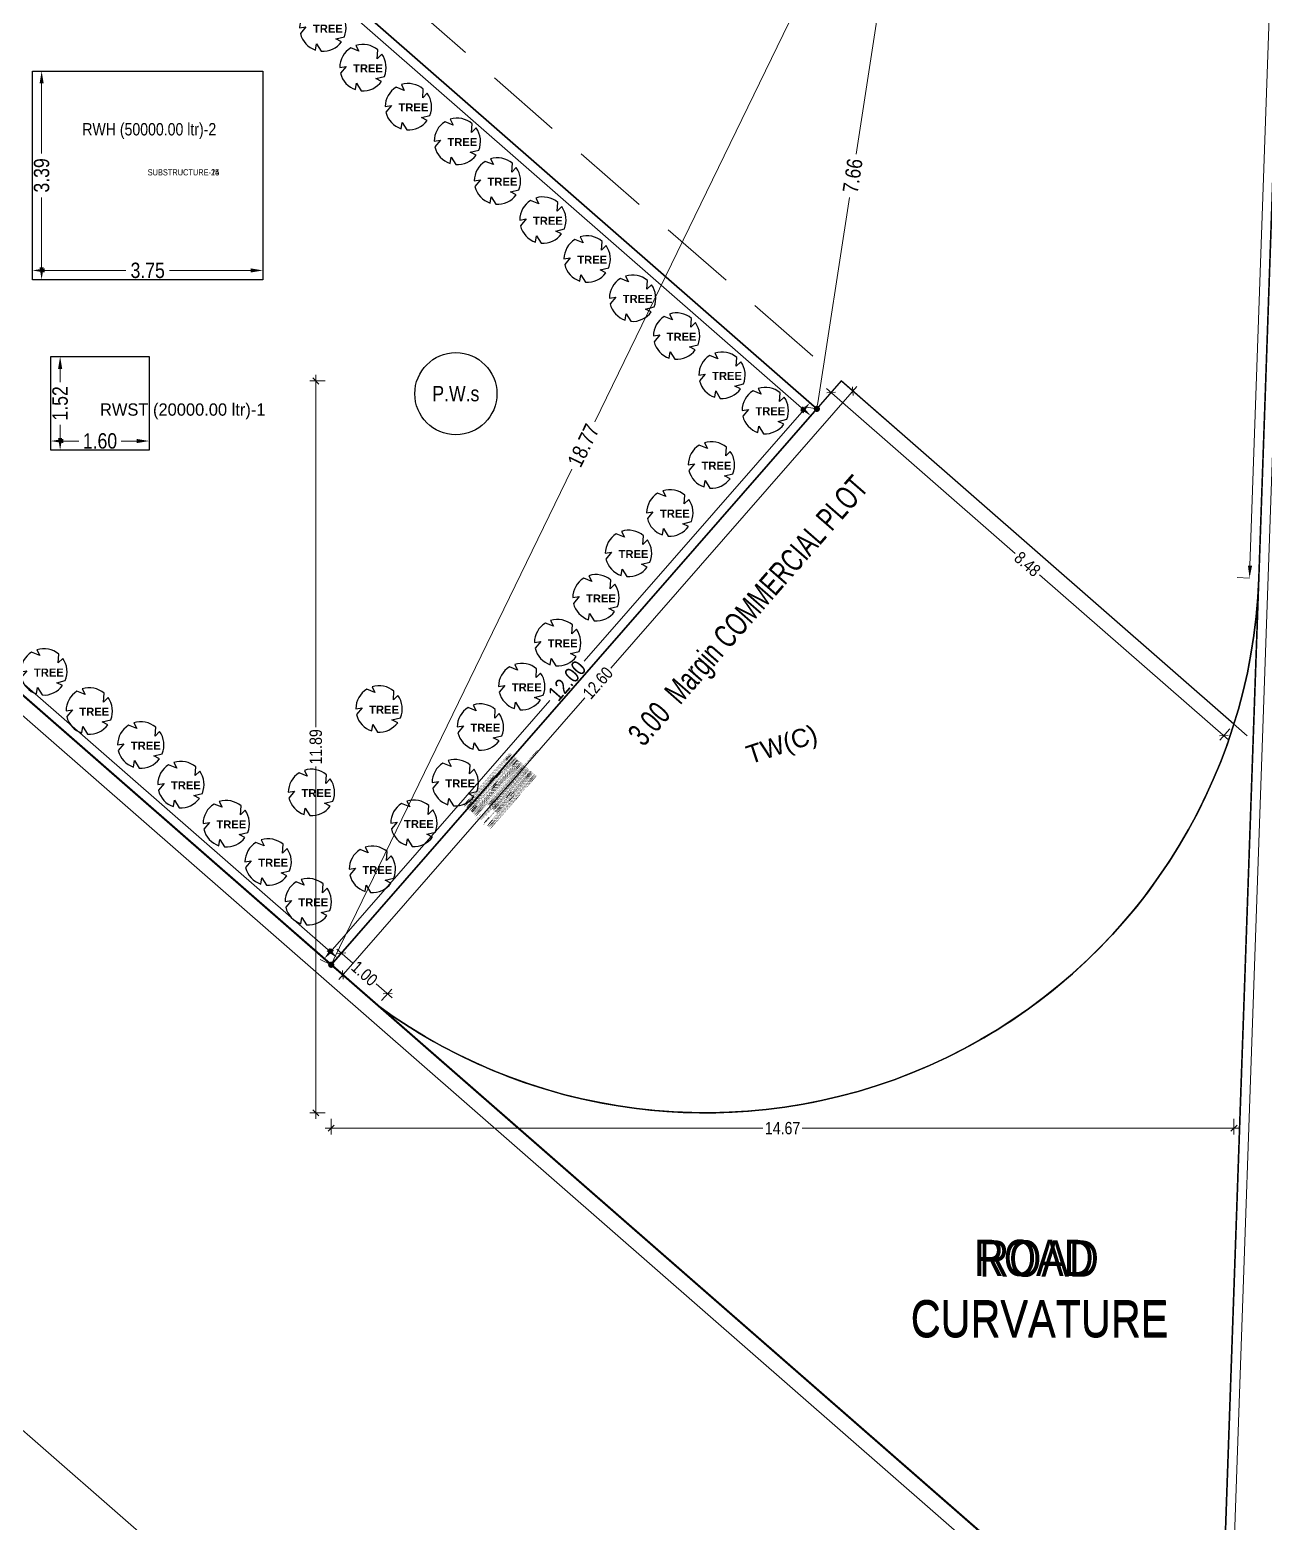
# Model space of a CAD drawing. Header units: metres. Extents: x 239315 to 239588, y 1700506 to 1700792.
# Drawn here: x 239475.14 to 239495.21, y 1700604 to 1700628.27 of the extents above; entities that cross this region are included whole.
import ezdxf

# ---------------------------------------------------------------- set-up
doc = ezdxf.new("R2010")
doc.units = ezdxf.units.M
doc.header["$MEASUREMENT"] = 0
doc.header["$PDMODE"] = 2
doc.header["$PDSIZE"] = -1
doc.linetypes.add('CENTER', pattern=[0])
doc.linetypes.add('HIDDEN', pattern=[0.375, 0.25, -0.125])
for name, color, linetype in [('_AccessoryUse', 32, 'Continuous'), ('_CommonPlot', 2, 'Continuous'), ('_IndivSubPlot', 180, 'Continuous'), ('_InternalRoad', 3, 'Continuous'), ('_MainRoad', 20, 'Continuous'), ('_MarginLine', 253, 'Continuous'), ('_Parking', 60, 'Continuous'), ('_Plot', 7, 'Continuous'), ('_PrintItems', 7, 'Continuous'), ('_RoadCurvature', 90, 'Continuous'), ('_Tree', 112, 'Continuous'), ('DCR_COP', 2, 'Continuous'), ('DCR_COP_DIMENSION', 7, 'Continuous'), ('DCR_FMARGIN_DIMENSION', 1, 'Continuous'), ('DCR_INDPLOT', 180, 'Continuous'), ('DCR_INDPLOT_DIMENSION', 7, 'Continuous'), ('DCR_MROAD', 20, 'Continuous'), ('DCR_NETPLOT', 145, 'Continuous'), ('DCR_PARKING', 50, 'Continuous'), ('DCR_PARKING_DIMENSION', 7, 'Continuous'), ('DCR_ROAD_DIMENSION', 7, 'Continuous'), ('DCR_SPLAY', 90, 'Continuous'), ('DCR_SPLOT', 7, 'Continuous'), ('DCR_SPLOT_DIMENSION', 7, 'Continuous'), ('DCR_SUBSTRUCTURE', 92, 'Continuous'), ('DCR_SUBSTRUCTURE_DIMENSION', 7, 'Continuous')]:
    doc.layers.add(name, color=color, linetype=linetype)
doc.layers.add('_NETPLOT', color=145, linetype='Continuous', plot=False)
doc.layers.add('DCR_MARGIN', color=252, linetype='Continuous', plot=False)
doc.styles.add('AutoDCRFont', font='ARIALN.TTF')
doc.styles.add('MtXpl_Arial_Narrow', font='ARIALN.TTF')
doc.styles.add('PreDCRFont', font='ARIALN.TTF')
doc.styles.get("Standard").update_dxf_attribs({"font": ''})
doc.styles.get('Standard').set_extended_font_data('Arial Rounded MT Bold')
doc.dimstyles.new('DCR-BLDG-INT', dxfattribs={"dimtxt": 0.2, "dimasz": 0.1, "dimexe": 0.1, "dimexo": 0.1, "dimgap": 0.05, "dimtad": 0, "dimtxsty": 'AutoDCRFont', "dimblk": 'OBLIQUE', "dimcen": 1, "dimdle": 0.1000000014901161, "dimadec": 0, "dimazin": 2, "dimtfac": 1, "dimtdec": 4, "dimtofl": 0, "dimtmove": 0, "dimatfit": 3, "dimfxl": 1, "dimfxlon": 1, "dimtolj": 1, "dimtzin": 0, "dimlwd": 15, "dimlwe": 15, "dimarcsym": 0})
doc.dimstyles.new('DCR-PLOT-EXT', dxfattribs={"dimtxt": 0.3, "dimasz": 0.2, "dimexe": 0.2, "dimexo": 0.2, "dimgap": 0.09, "dimtad": 0, "dimtxsty": 'AutoDCRFont', "dimcen": 1, "dimdle": 0.1000000014901161, "dimadec": 0, "dimazin": 2, "dimtfac": 1, "dimtdec": 4, "dimtofl": 0, "dimtmove": 0, "dimatfit": 3, "dimfxl": 1, "dimfxlon": 1, "dimtolj": 1, "dimtzin": 0, "dimlwd": 15, "dimlwe": 15, "dimarcsym": 0})
doc.dimstyles.new('DCR-PLOT-INT', dxfattribs={"dimtxt": 0.25, "dimasz": 0.2, "dimexe": 0.2, "dimexo": 0.2, "dimgap": 0.09, "dimtad": 0, "dimtxsty": 'AutoDCRFont', "dimcen": 1, "dimdle": 0.1000000014901161, "dimadec": 0, "dimazin": 2, "dimtfac": 1, "dimtdec": 4, "dimtofl": 0, "dimtmove": 0, "dimatfit": 3, "dimfxl": 1, "dimfxlon": 1, "dimtolj": 1, "dimtzin": 0, "dimlwd": 15, "dimlwe": 15, "dimarcsym": 0})
doc.dimstyles.new('DCR-PLOT-MARGIN', dxfattribs={"dimtxt": 0.25, "dimasz": 0.1, "dimexe": 0.2, "dimexo": 0.2, "dimgap": 0.09, "dimtad": 0, "dimtxsty": 'AutoDCRFont', "dimblk": 'DOT', "dimcen": 1, "dimdle": 0.1000000014901161, "dimadec": 0, "dimazin": 2, "dimtfac": 1, "dimtdec": 4, "dimtofl": 0, "dimtmove": 0, "dimatfit": 3, "dimfxl": 1, "dimfxlon": 1, "dimtolj": 1, "dimtzin": 0, "dimlwd": 15, "dimlwe": 15, "dimarcsym": 0})

# ---------------------------------------------------------------- blocks, each defined once
blk = doc.blocks.new('T$_PreDCR')
at = {"layer": '_Tree'}
blk.add_lwpolyline([(0.6145008991833194, 0.4406225076155525), (0.4670207907121551, 0.2922656889297031), (0.4870895032578488, 0.5783626646500402, 0.2574342630122725), (-0.2291656693321649, 0.7205849296341409), (-0.1336438182185056, 0.5344782459830206), (-0.3995366420165816, 0.6419735363011956, 0.2574342630120415), (-0.7561330973778766, 0.004723475559385903), (-0.5496172240948454, 0.03806003604235464), (-0.7340167263953106, -0.1816011968898419, 0.2574342630120038), (-0.2381502326612051, -0.717665658328599), (-0.2060382971227384, -0.5109558442774986), (-0.05411062679101875, -0.7542092438350458, 0.2574342630121066), (0.6089481410607966, -0.4482652405131802), (0.4222785636816688, -0.3538481114955072), (0.7005745133815786, -0.2845257466639701, 0.2574342630119528)], format="xyb", close=True, dxfattribs=at)
blk.add_text('TREE', height=0.2608702854400194, dxfattribs=at).set_placement((-0.3226648123564608, -0.1516026237919839))
blk = doc.blocks.new('ADCR_MARGIN', base_point=(239457.3460485969, 1700670.816694969))
at = {"layer": '_MarginLine', "color": 1}
blk.add_line((239407.5971644051, 1700676.353576393), (239501.7331031778, 1700594.113532097), dxfattribs=at)
blk = doc.blocks.new('_Dot')
at = {"color": 0, "linetype": 'ByBlock', "lineweight": -2}
blk.add_line((-0.5, 0), (-1, 0), dxfattribs=at)
at = {"color": 0, "linetype": 'ByBlock', "const_width": 0.5}
blk.add_lwpolyline([(-0.25, 0, 1), (0.25, 0, 1)], format="xyb", close=True, dxfattribs=at)
blk = doc.blocks.new('*D12')
at = {"layer": 'DCR_FMARGIN_DIMENSION', "color": 0, "linetype": 'Continuous', "lineweight": 15, "transparency": 16777216}
for p, q in [((239488.232780092, 1700629.950296751), (239488.0528811284, 1700630.037683036)), ((239488.1890869492, 1700629.860347269), (239484.3194018087, 1700621.893967402)), ((239480.0772728614, 1700613.160851035), (239483.9469580022, 1700621.127230902)), ((239480.0335797186, 1700613.070901554), (239479.8536807551, 1700613.158287839))]:
    blk.add_line(p, q, dxfattribs=at)
at = {"layer": 'Defpoints', "color": 0, "transparency": 16777216}
for p in [(239488.232780092, 1700629.950296751), (239488.232780092, 1700629.950296751), (239480.0335797186, 1700613.070901554)]:
    blk.add_point(p, dxfattribs=at)
at = {"layer": 'DCR_FMARGIN_DIMENSION', "color": 0, "lineweight": 15, "transparency": 16777216, "xscale": 0.1, "yscale": 0.1, "zscale": 0.1}
for p, rotation in [((239488.232780092, 1700629.950296751), 64.09174254220234), ((239480.0335797186, 1700613.070901554), 244.0917425422024)]:
    blk.add_blockref('_Dot', p, dxfattribs=dict(at, rotation=rotation))
at = {"layer": 'DCR_FMARGIN_DIMENSION', "color": 0, "lineweight": 15, "transparency": 16777216, "insert": (239484.1331799054, 1700621.510599152), "char_height": 0.25, "attachment_point": 5, "rotation": 64.09174254220234, "style": 'AutoDCRFont'}
blk.add_mtext('\\A1;18.77', dxfattribs=at)
blk = doc.blocks.new('*D17')
at = {"layer": 'DCR_FMARGIN_DIMENSION', "color": 0, "linetype": 'Continuous', "lineweight": 15, "transparency": 16777216}
for p, q in [((239489.0929918402, 1700629.68190401), (239488.8953186867, 1700629.712323155)), ((239489.0777822679, 1700629.583067433), (239488.5641520725, 1700626.245337154)), ((239487.9424280896, 1700622.205179502), (239488.4560582849, 1700625.542909782)), ((239487.9272185172, 1700622.106342926), (239487.7295453636, 1700622.13676207))]:
    blk.add_line(p, q, dxfattribs=at)
at = {"layer": 'Defpoints', "color": 0, "transparency": 16777216}
for p in [(239489.0929918402, 1700629.68190401), (239489.0929918402, 1700629.68190401), (239487.9272185172, 1700622.106342926)]:
    blk.add_point(p, dxfattribs=at)
at = {"layer": 'DCR_FMARGIN_DIMENSION', "color": 0, "lineweight": 15, "transparency": 16777216, "xscale": 0.1, "yscale": 0.1, "zscale": 0.1}
for p, rotation in [((239489.0929918402, 1700629.68190401), 81.25160360526445), ((239487.9272185172, 1700622.106342926), 261.2516036052645)]:
    blk.add_blockref('_Dot', p, dxfattribs=dict(at, rotation=rotation))
at = {"layer": 'DCR_FMARGIN_DIMENSION', "color": 0, "lineweight": 15, "transparency": 16777216, "insert": (239488.5101051785, 1700625.894123468), "char_height": 0.25, "attachment_point": 5, "rotation": 81.25160360526445, "style": 'AutoDCRFont'}
blk.add_mtext('\\A1;7.66', dxfattribs=at)
blk = doc.blocks.new('*D27')
at = {"layer": 'DCR_ROAD_DIMENSION', "color": 0, "linetype": 'Continuous', "lineweight": 15, "transparency": 16777216}
for p, q in [((239496.5968848057, 1700657.5800365), (239495.6352691223, 1700630.067428413)), ((239496.6038709035, 1700657.779914449), (239496.8037488523, 1700657.772928351)), ((239494.6077803983, 1700600.67013897), (239495.5693960817, 1700628.182747056)), ((239494.6007943005, 1700600.470261021), (239494.8006722493, 1700600.463274924))]:
    blk.add_line(p, q, dxfattribs=at)
at = {"layer": 'DCR_ROAD_DIMENSION', "color": 0, "transparency": 16777216}
for points in [[(239496.5635718142, 1700657.581200849), (239496.6301977972, 1700657.57887215), (239496.6038709035, 1700657.779914449)], [(239494.5744674068, 1700600.67130332), (239494.6410933897, 1700600.668974621), (239494.6007943005, 1700600.470261021)]]:
    blk.add_solid(points, dxfattribs=at)
at = {"layer": 'Defpoints', "color": 0, "transparency": 16777216}
for p in [(239496.453962436, 1700657.785154022), (239494.450885833, 1700600.475500595), (239494.6007943005, 1700600.470261021)]:
    blk.add_point(p, dxfattribs=at)
at = {"layer": 'DCR_ROAD_DIMENSION', "color": 0, "transparency": 16777216, "insert": (239495.6023326021, 1700629.125087735), "char_height": 0.25, "attachment_point": 5, "rotation": 87.99822319343883, "style": 'AutoDCRFont'}
blk.add_mtext('\\A1;57.34(ROAD)', dxfattribs=at)
blk = doc.blocks.new('_Oblique')
at = {"color": 0, "linetype": 'ByBlock', "lineweight": -2}
blk.add_line((-0.5, -0.5), (0.5, 0.5), dxfattribs=at)
blk = doc.blocks.new('*D45')
at = {"layer": 'DCR_SPLOT_DIMENSION', "color": 0, "lineweight": -2, "transparency": 16777216}
for p, q in [((239407.4326843161, 1700676.165304515), (239407.2682042265, 1700675.977032636)), ((239501.5686230883, 1700593.925260219), (239501.404142999, 1700593.73698834))]:
    blk.add_line(p, q, dxfattribs=at)
at = {"layer": 'DCR_SPLOT_DIMENSION', "color": 0, "lineweight": 15, "transparency": 16777216}
for p, q in [((239407.3573755634, 1700676.231096552), (239454.0244465644, 1700635.461311533)), ((239501.6439318408, 1700593.859468182), (239454.9768608395, 1700634.629253201))]:
    blk.add_line(p, q, dxfattribs=at)
at = {"layer": 'Defpoints', "color": 0, "transparency": 16777216}
for p in [(239407.5971644054, 1700676.353576393), (239501.7331031777, 1700594.113532097), (239501.5686230883, 1700593.925260219)]:
    blk.add_point(p, dxfattribs=at)
at = {"layer": 'DCR_SPLOT_DIMENSION', "color": 0, "lineweight": 15, "transparency": 16777216, "xscale": 0.25, "yscale": 0.25, "zscale": 0.25}
for p, rotation in [((239407.4326843158, 1700676.165304515), 138.8585403693494), ((239501.5686230883, 1700593.925260219), 318.8585403693494)]:
    blk.add_blockref('_Oblique', p, dxfattribs=dict(at, rotation=rotation))
at = {"layer": 'DCR_SPLOT_DIMENSION', "color": 0, "transparency": 16777216, "insert": (239454.5006537021, 1700635.045282367), "char_height": 0.2300000041723251, "attachment_point": 5, "rotation": 318.8585403693494, "style": 'AutoDCRFont'}
blk.add_mtext('\\A1;125.00', dxfattribs=at)
blk = doc.blocks.new('*D53')
at = {"layer": 'DCR_COP_DIMENSION', "color": 0, "linetype": 'Continuous', "lineweight": 15, "transparency": 16777216}
for p, q in [((239460.1402164677, 1700646.18565638), (239460.0086234008, 1700646.035046736)), ((239460.2908261112, 1700646.054063313), (239473.6561622943, 1700634.376287999)), ((239487.6779140688, 1700622.124978754), (239474.3125778857, 1700633.802754068)), ((239487.8285237123, 1700621.993385687), (239487.6969306455, 1700621.842776044))]:
    blk.add_line(p, q, dxfattribs=at)
at = {"layer": 'DCR_COP_DIMENSION', "color": 0, "transparency": 16777216}
for points in [[(239460.3127582892, 1700646.07916492), (239460.2688939334, 1700646.028961706), (239460.1402164677, 1700646.18565638)], [(239487.6998462467, 1700622.150080362), (239487.655981891, 1700622.099877147), (239487.8285237123, 1700621.993385687)]]:
    blk.add_solid(points, dxfattribs=at)
at = {"layer": 'Defpoints', "color": 0, "transparency": 16777216}
for p in [(239460.1402164677, 1700646.18565638), (239460.2389112724, 1700646.298613618), (239487.9272185171, 1700622.106342925)]:
    blk.add_point(p, dxfattribs=at)
at = {"layer": 'DCR_COP_DIMENSION', "color": 0, "transparency": 16777216, "insert": (239473.98437009, 1700634.089521034), "char_height": 0.25, "attachment_point": 5, "rotation": 318.85511837907075, "style": 'AutoDCRFont'}
blk.add_mtext('\\A1;36.77', dxfattribs=at)
blk = doc.blocks.new('*D55')
at = {"layer": 'DCR_COP_DIMENSION', "color": 0, "linetype": 'Continuous', "lineweight": 15, "transparency": 16777216}
for p, q in [((239452.4425157469, 1700637.374481608), (239452.5740998184, 1700637.52509911)), ((239452.5931332497, 1700637.242897536), (239465.9591668394, 1700625.565920509)), ((239479.9816502735, 1700613.315448757), (239466.6156166838, 1700624.992425784)), ((239480.1322677763, 1700613.183864686), (239480.2638518477, 1700613.334482188))]:
    blk.add_line(p, q, dxfattribs=at)
at = {"layer": 'DCR_COP_DIMENSION', "color": 0, "transparency": 16777216}
for points in [[(239452.6150639283, 1700637.268000453), (239452.571202571, 1700637.217794619), (239452.4425157469, 1700637.374481608)], [(239480.0035809522, 1700613.340551674), (239479.9597195949, 1700613.29034584), (239480.1322677763, 1700613.183864686)]]:
    blk.add_solid(points, dxfattribs=at)
at = {"layer": 'Defpoints', "color": 0, "transparency": 16777216}
for p in [(239452.3438276891, 1700637.261518476), (239480.1322677763, 1700613.183864686), (239480.0335797187, 1700613.070901554)]:
    blk.add_point(p, dxfattribs=at)
at = {"layer": 'DCR_COP_DIMENSION', "color": 0, "transparency": 16777216, "insert": (239466.2873917616, 1700625.279173147), "char_height": 0.25, "attachment_point": 5, "rotation": 318.85854036921614, "style": 'AutoDCRFont'}
blk.add_mtext('\\A1;36.77', dxfattribs=at)
blk = doc.blocks.new('*D56')
at = {"layer": 'DCR_COP_DIMENSION', "color": 0, "linetype": 'Continuous', "lineweight": 15, "transparency": 16777216}
for p, q in [((239487.814255386, 1700622.205030982), (239487.6636378833, 1700622.336615054)), ((239487.6826713146, 1700622.05441348), (239484.1476759512, 1700618.008086536)), ((239480.0522006589, 1700613.320207113), (239483.5871960223, 1700617.366534057)), ((239479.9206165875, 1700613.169589611), (239479.7699990848, 1700613.301173682))]:
    blk.add_line(p, q, dxfattribs=at)
at = {"layer": 'DCR_COP_DIMENSION', "color": 0, "transparency": 16777216}
for points in [[(239487.6575683975, 1700622.076344158), (239487.7077742317, 1700622.032482801), (239487.814255386, 1700622.205030982)], [(239480.0270977418, 1700613.342137792), (239480.0773035761, 1700613.298276435), (239479.9206165875, 1700613.169589611)]]:
    blk.add_solid(points, dxfattribs=at)
at = {"layer": 'Defpoints', "color": 0, "transparency": 16777216}
for p in [(239487.814255386, 1700622.205030982), (239487.9272185172, 1700622.106342925), (239480.0335797186, 1700613.070901554)]:
    blk.add_point(p, dxfattribs=at)
at = {"layer": 'DCR_COP_DIMENSION', "color": 0, "transparency": 16777216, "insert": (239483.8674359866, 1700617.687310297), "char_height": 0.25, "attachment_point": 5, "rotation": 48.858540369650974, "style": 'AutoDCRFont'}
blk.add_mtext('\\A1;12.00', dxfattribs=at)
blk = doc.blocks.new('*D57')
at = {"layer": 'DCR_SUBSTRUCTURE_DIMENSION', "color": 0, "linetype": 'Continuous', "lineweight": 15, "transparency": 16777216}
for p, q in [((239475.1762608424, 1700624.355546739), (239475.1762608424, 1700624.555546739)), ((239475.3762608425, 1700624.355546739), (239476.6932412446, 1700624.355546739)), ((239478.7243280588, 1700624.355546739), (239477.4073476567, 1700624.355546739)), ((239478.9243280588, 1700624.355546739), (239478.9243280588, 1700624.555546739))]:
    blk.add_line(p, q, dxfattribs=at)
at = {"layer": 'DCR_SUBSTRUCTURE_DIMENSION', "color": 0, "transparency": 16777216}
for points in [[(239475.3762608425, 1700624.388880072), (239475.3762608425, 1700624.322213405), (239475.1762608424, 1700624.355546739)], [(239478.7243280588, 1700624.388880072), (239478.7243280588, 1700624.322213405), (239478.9243280588, 1700624.355546739)]]:
    blk.add_solid(points, dxfattribs=at)
at = {"layer": 'Defpoints', "color": 0, "transparency": 16777216}
for p in [(239475.1762608424, 1700624.355546739), (239475.1762608424, 1700624.205546733), (239478.9243280588, 1700624.205546733)]:
    blk.add_point(p, dxfattribs=at)
at = {"layer": 'DCR_SUBSTRUCTURE_DIMENSION', "color": 0, "transparency": 16777216, "insert": (239477.0502944507, 1700624.355546739), "char_height": 0.25, "attachment_point": 5, "style": 'AutoDCRFont'}
blk.add_mtext('\\A1;3.75', dxfattribs=at)
blk = doc.blocks.new('*D58')
at = {"layer": 'DCR_SUBSTRUCTURE_DIMENSION', "color": 0, "linetype": 'Continuous', "lineweight": 15, "transparency": 16777216}
for p, q in [((239475.3262608489, 1700627.594174625), (239475.5262608489, 1700627.594174625)), ((239475.3262608489, 1700627.394174625), (239475.3262608489, 1700626.256402289)), ((239475.3262608489, 1700624.405546734), (239475.3262608489, 1700625.54331907)), ((239475.3262608489, 1700624.205546734), (239475.5262608489, 1700624.205546734))]:
    blk.add_line(p, q, dxfattribs=at)
at = {"layer": 'DCR_SUBSTRUCTURE_DIMENSION', "color": 0, "transparency": 16777216}
for points in [[(239475.2929275155, 1700627.394174625), (239475.3595941822, 1700627.394174625), (239475.3262608489, 1700627.594174625)], [(239475.2929275155, 1700624.405546734), (239475.3595941822, 1700624.405546734), (239475.3262608489, 1700624.205546734)]]:
    blk.add_solid(points, dxfattribs=at)
at = {"layer": 'Defpoints', "color": 0, "transparency": 16777216}
for p in [(239475.1762608426, 1700627.594174625), (239475.3262608489, 1700627.594174625), (239475.1762608426, 1700624.205546734)]:
    blk.add_point(p, dxfattribs=at)
at = {"layer": 'DCR_SUBSTRUCTURE_DIMENSION', "color": 0, "transparency": 16777216, "insert": (239475.3262608493, 1700625.899860679), "char_height": 0.25, "attachment_point": 5, "rotation": 90, "style": 'AutoDCRFont'}
blk.add_mtext('\\A1;3.39', dxfattribs=at)
blk = doc.blocks.new('*D59')
at = {"layer": 'DCR_SUBSTRUCTURE_DIMENSION', "color": 0, "linetype": 'Continuous', "lineweight": 15, "transparency": 16777216}
for p, q in [((239475.4774814063, 1700621.583258501), (239475.4774814063, 1700621.783258501)), ((239477.0726216338, 1700621.583258501), (239477.0726216338, 1700621.783258501)), ((239475.6774814063, 1700621.583258501), (239475.9287418338, 1700621.583258501)), ((239476.8726216338, 1700621.583258501), (239476.6213612063, 1700621.583258501))]:
    blk.add_line(p, q, dxfattribs=at)
at = {"layer": 'DCR_SUBSTRUCTURE_DIMENSION', "color": 0, "transparency": 16777216}
for points in [[(239475.6774814063, 1700621.616591834), (239475.6774814063, 1700621.549925168), (239475.4774814063, 1700621.583258501)], [(239476.8726216338, 1700621.616591834), (239476.8726216338, 1700621.549925168), (239477.0726216338, 1700621.583258501)]]:
    blk.add_solid(points, dxfattribs=at)
at = {"layer": 'Defpoints', "color": 0, "transparency": 16777216}
for p in [(239475.4774814063, 1700621.583258501), (239475.4774814063, 1700621.433258495), (239477.0726216338, 1700621.433258495)]:
    blk.add_point(p, dxfattribs=at)
at = {"layer": 'DCR_SUBSTRUCTURE_DIMENSION', "color": 0, "transparency": 16777216, "insert": (239476.27505152, 1700621.583258501), "char_height": 0.25, "attachment_point": 5, "style": 'AutoDCRFont'}
blk.add_mtext('\\A1;1.60', dxfattribs=at)
blk = doc.blocks.new('*D60')
at = {"layer": 'DCR_SUBSTRUCTURE_DIMENSION', "color": 0, "linetype": 'Continuous', "lineweight": 15, "transparency": 16777216}
for p, q in [((239475.6274814127, 1700622.956446549), (239475.8274814127, 1700622.956446549)), ((239475.6274814127, 1700622.756446549), (239475.6274814127, 1700622.540650613)), ((239475.6274814127, 1700621.633258496), (239475.6274814127, 1700621.849054432)), ((239475.6274814127, 1700621.433258496), (239475.8274814127, 1700621.433258496))]:
    blk.add_line(p, q, dxfattribs=at)
at = {"layer": 'DCR_SUBSTRUCTURE_DIMENSION', "color": 0, "transparency": 16777216}
for points in [[(239475.5941480794, 1700622.756446549), (239475.660814746, 1700622.756446549), (239475.6274814127, 1700622.956446549)], [(239475.5941480794, 1700621.633258496), (239475.660814746, 1700621.633258496), (239475.6274814127, 1700621.433258496)]]:
    blk.add_solid(points, dxfattribs=at)
at = {"layer": 'Defpoints', "color": 0, "transparency": 16777216}
for p in [(239475.4774814064, 1700622.956446549), (239475.6274814127, 1700622.956446549), (239475.4774814064, 1700621.433258496)]:
    blk.add_point(p, dxfattribs=at)
at = {"layer": 'DCR_SUBSTRUCTURE_DIMENSION', "color": 0, "transparency": 16777216, "insert": (239475.6274814131, 1700622.194852522), "char_height": 0.25, "attachment_point": 5, "rotation": 90, "style": 'AutoDCRFont'}
blk.add_mtext('\\A1;1.52', dxfattribs=at)
blk = doc.blocks.new('*D63')
at = {"layer": 'DCR_PARKING_DIMENSION', "color": 0, "linetype": 'Continuous', "lineweight": 15, "transparency": 16777216}
for p, q in [((239488.0835873804, 1700622.437324385), (239491.1524904767, 1700619.756236483)), ((239488.2575841863, 1700622.484495475), (239488.0931040971, 1700622.296223597)), ((239494.6178689776, 1700616.728775503), (239491.5489658812, 1700619.409863405)), ((239494.6412482787, 1700616.907530667), (239494.4767681893, 1700616.719258788))]:
    blk.add_line(p, q, dxfattribs=at)
at = {"layer": 'Defpoints', "color": 0, "transparency": 16777216}
for p in [(239488.323376222, 1700622.559804226), (239488.1588961328, 1700622.371532348), (239494.7070403144, 1700616.982839418)]:
    blk.add_point(p, dxfattribs=at)
at = {"layer": 'DCR_PARKING_DIMENSION', "color": 0, "lineweight": 15, "transparency": 16777216, "xscale": 0.1, "yscale": 0.1, "zscale": 0.1}
for p, rotation in [((239488.1588961328, 1700622.371532348), 138.8585403686831), ((239494.5425602251, 1700616.79456754), 318.8585403686831)]:
    blk.add_blockref('_Oblique', p, dxfattribs=dict(at, rotation=rotation))
at = {"layer": 'DCR_PARKING_DIMENSION', "color": 0, "transparency": 16777216, "insert": (239491.350728179, 1700619.583049944), "char_height": 0.2, "attachment_point": 5, "rotation": 318.8585403686831, "style": 'AutoDCRFont'}
blk.add_mtext('\\A1;8.48', dxfattribs=at)
blk = doc.blocks.new('*D64')
at = {"layer": 'DCR_PARKING_DIMENSION', "color": 0, "linetype": 'Continuous', "lineweight": 15, "transparency": 16777216}
for p, q in [((239488.5774401375, 1700622.470632889), (239484.5764675728, 1700617.890925867)), ((239488.3986849736, 1700622.49401219), (239488.5869568522, 1700622.329532101)), ((239480.1560595605, 1700612.831112712), (239484.1570321254, 1700617.410819734)), ((239480.1088884699, 1700613.005109518), (239480.2971603486, 1700612.840629429))]:
    blk.add_line(p, q, dxfattribs=at)
at = {"layer": 'Defpoints', "color": 0, "transparency": 16777216}
for p in [(239488.3233762223, 1700622.559804226), (239480.0335797186, 1700613.070901554), (239480.2218515972, 1700612.906421464)]:
    blk.add_point(p, dxfattribs=at)
at = {"layer": 'DCR_PARKING_DIMENSION', "color": 0, "lineweight": 15, "transparency": 16777216, "xscale": 0.1, "yscale": 0.1, "zscale": 0.1}
for p, rotation in [((239488.5116481008, 1700622.395324137), 48.85854036959261), ((239480.2218515972, 1700612.906421464), 228.8585403695926)]:
    blk.add_blockref('_Oblique', p, dxfattribs=dict(at, rotation=rotation))
at = {"layer": 'DCR_PARKING_DIMENSION', "color": 0, "transparency": 16777216, "insert": (239484.3667498491, 1700617.6508728), "char_height": 0.2, "attachment_point": 5, "rotation": 48.85854036959261, "style": 'AutoDCRFont'}
blk.add_mtext('\\A1;12.60', dxfattribs=at)
blk = doc.blocks.new('*D65')
at = {"layer": 'DCR_PARKING_DIMENSION', "color": 0, "linetype": 'Continuous', "lineweight": 15, "transparency": 16777216}
for p, q in [((239480.0993717542, 1700613.146210305), (239480.2638518438, 1700613.334482184)), ((239480.1227510555, 1700613.324965469), (239480.3825303146, 1700613.098014338)), ((239481.0264561238, 1700612.535460995), (239480.7666768651, 1700612.762412126)), ((239480.8524593175, 1700612.488289905), (239481.0169394071, 1700612.676561783))]:
    blk.add_line(p, q, dxfattribs=at)
at = {"layer": 'Defpoints', "color": 0, "transparency": 16777216}
for p in [(239480.0335797184, 1700613.070901554), (239480.9511473713, 1700612.601253032), (239480.7866672818, 1700612.412981153)]:
    blk.add_point(p, dxfattribs=at)
at = {"layer": 'DCR_PARKING_DIMENSION', "color": 0, "lineweight": 15, "transparency": 16777216, "xscale": 0.1, "yscale": 0.1, "zscale": 0.1}
for p, rotation in [((239480.198059808, 1700613.259173432), 138.8585403730253), ((239480.9511473713, 1700612.601253032), 318.8585403730252)]:
    blk.add_blockref('_Oblique', p, dxfattribs=dict(at, rotation=rotation))
at = {"layer": 'DCR_PARKING_DIMENSION', "color": 0, "transparency": 16777216, "insert": (239480.5746035894, 1700612.930213232), "char_height": 0.2, "attachment_point": 5, "rotation": 318.8585403730253, "style": 'AutoDCRFont'}
blk.add_mtext('\\A1;1.00', dxfattribs=at)
blk = doc.blocks.new('*D67')
at = {"layer": 'DCR_PARKING_DIMENSION', "color": 0, "linetype": 'Continuous', "lineweight": 15, "transparency": 16777216}
for p, q in [((239479.783579719, 1700622.659804229), (239479.783579719, 1700616.931819285)), ((239479.9335797187, 1700622.559804227), (239479.683579719, 1700622.559804227)), ((239479.783579719, 1700610.565362308), (239479.783579719, 1700616.293347252)), ((239479.9335797187, 1700610.665362309), (239479.683579719, 1700610.665362309))]:
    blk.add_line(p, q, dxfattribs=at)
at = {"layer": 'Defpoints', "color": 0, "transparency": 16777216}
for p in [(239480.0335797187, 1700622.559804227), (239479.783579719, 1700610.665362309), (239480.0335797187, 1700610.665362309)]:
    blk.add_point(p, dxfattribs=at)
at = {"layer": 'DCR_PARKING_DIMENSION', "color": 0, "lineweight": 15, "transparency": 16777216, "xscale": 0.1, "yscale": 0.1, "zscale": 0.1}
for p, rotation in [((239479.783579719, 1700622.559804227), 90), ((239479.783579719, 1700610.665362309), 270)]:
    blk.add_blockref('_Oblique', p, dxfattribs=dict(at, rotation=rotation))
at = {"layer": 'DCR_PARKING_DIMENSION', "color": 0, "lineweight": 15, "transparency": 16777216, "insert": (239479.7835797195, 1700616.612583268), "char_height": 0.2, "attachment_point": 5, "rotation": 90, "style": 'AutoDCRFont'}
blk.add_mtext('\\A1;11.89', dxfattribs=at)
blk = doc.blocks.new('*D68')
at = {"layer": 'DCR_PARKING_DIMENSION', "color": 0, "linetype": 'Continuous', "lineweight": 15, "transparency": 16777216}
for p, q in [((239480.0335797186, 1700610.565362308), (239480.0335797186, 1700610.315362308)), ((239494.7070403145, 1700610.565362308), (239494.7070403145, 1700610.315362308)), ((239479.9335797171, 1700610.415362308), (239487.0513468515, 1700610.415362308)), ((239494.807040316, 1700610.415362308), (239487.6892731816, 1700610.415362308))]:
    blk.add_line(p, q, dxfattribs=at)
at = {"layer": 'Defpoints', "color": 0, "transparency": 16777216}
for p in [(239480.0335797186, 1700610.665362308), (239494.7070403145, 1700610.665362308), (239480.0335797186, 1700610.415362308)]:
    blk.add_point(p, dxfattribs=at)
at = {"layer": 'DCR_PARKING_DIMENSION', "color": 0, "lineweight": 15, "transparency": 16777216, "xscale": 0.1, "yscale": 0.1, "zscale": 0.1, "rotation": 180}
blk.add_blockref('_Oblique', (239480.0335797186, 1700610.415362308), dxfattribs=at)
at = {"layer": 'DCR_PARKING_DIMENSION', "color": 0, "lineweight": 15, "transparency": 16777216, "xscale": 0.1, "yscale": 0.1, "zscale": 0.1}
blk.add_blockref('_Oblique', (239494.7070403145, 1700610.415362308), dxfattribs=at)
at = {"layer": 'DCR_PARKING_DIMENSION', "color": 0, "lineweight": 15, "transparency": 16777216, "insert": (239487.3703100166, 1700610.415362308), "char_height": 0.2, "attachment_point": 5, "style": 'AutoDCRFont'}
blk.add_mtext('\\A1;14.67', dxfattribs=at)
blk = doc.blocks.new('*D164')
at = {"layer": 'DCR_INDPLOT_DIMENSION', "color": 0, "linetype": 'Continuous', "lineweight": 15, "transparency": 16777216}
for p, q in [((239495.8168953396, 1700643.852388364), (239495.6170173908, 1700643.859374461)), ((239495.8099092418, 1700643.652510415), (239495.4033982864, 1700632.021900814)), ((239494.9676960691, 1700619.55610543), (239495.3742070245, 1700631.186715031)), ((239494.9607099713, 1700619.356227482), (239494.7608320225, 1700619.363213579))]:
    blk.add_line(p, q, dxfattribs=at)
at = {"layer": 'DCR_INDPLOT_DIMENSION', "color": 0, "transparency": 16777216}
for points in [[(239495.7765962504, 1700643.653674764), (239495.8432222333, 1700643.651346065), (239495.8168953396, 1700643.852388364)], [(239494.9343830776, 1700619.55726978), (239495.0010090606, 1700619.554941081), (239494.9607099713, 1700619.356227482)]]:
    blk.add_solid(points, dxfattribs=at)
at = {"layer": 'Defpoints', "color": 0, "transparency": 16777216}
for p in [(239495.8168953396, 1700643.852388364), (239495.9668038073, 1700643.84714879), (239495.110618439, 1700619.350987908)]:
    blk.add_point(p, dxfattribs=at)
at = {"layer": 'DCR_INDPLOT_DIMENSION', "color": 0, "transparency": 16777216, "insert": (239495.3888026554, 1700631.604307923), "char_height": 0.25, "attachment_point": 5, "rotation": 87.99822319344332, "style": 'AutoDCRFont'}
blk.add_mtext('\\A1;24.51', dxfattribs=at)

msp = doc.modelspace()

# ---------------------------------------------------------------- linework, layer by layer
msp.add_lwpolyline([(239495.9668038073, 1700643.84714879), (239494.450885833, 1700600.475500595), (239501.7331031778, 1700594.113532097), (239507.0949332269, 1700747.519857841), (239407.5971639669, 1700746.85359042), (239407.5971644051, 1700721.049577042)], close=True)
at = {"layer": '_AccessoryUse', "color": 95}
for points in [[(239475.1762608424, 1700627.594174624), (239478.9243280588, 1700627.594174624), (239478.9243280588, 1700624.205546733), (239475.1762608424, 1700624.205546733)], [(239475.4774814063, 1700622.956446548), (239477.0726216338, 1700622.956446548), (239477.0726216338, 1700621.433258495), (239475.4774814063, 1700621.433258495)]]:
    msp.add_lwpolyline(points, close=True, dxfattribs=at)
at = {"layer": '_AccessoryUse', "color": 142}
msp.add_circle((239482.0595875019, 1700622.352067343), 0.6675271114800125, dxfattribs=at)
at = {"layer": '_CommonPlot'}
msp.add_lwpolyline([(239487.9272185171, 1700622.106342925), (239460.2389112724, 1700646.298613618), (239452.3438276893, 1700637.261518476), (239480.0335797186, 1700613.070901554)], close=True, dxfattribs=at)
at = {"layer": '_IndivSubPlot'}
msp.add_lwpolyline([(239407.5971641273, 1700721.049577285), (239407.5971644051, 1700676.353576393), (239452.3438276892, 1700637.261518476), (239460.2389112724, 1700646.298613618), (239487.9272185171, 1700622.106342925), (239480.0335797186, 1700613.070901554), (239480.7866672818, 1700612.412981153, 0.6026952953297992), (239495.110618439, 1700619.350987908), (239495.9668038073, 1700643.84714879)], format="xyb", close=True, dxfattribs=at)
at = {"layer": '_InternalRoad'}
msp.add_lwpolyline([(239504.1362339891, 1700662.869062332), (239492.290493775, 1700673.217864423), (239491.9527223903, 1700663.55394994), (239495.1734522354, 1700660.740221532, -0.2256362990266882), (239496.453962436, 1700657.785154023), (239494.450885833, 1700600.475500595), (239501.7331031778, 1700594.113532097)], format="xyb", close=True, dxfattribs=at)
at = {"layer": '_MainRoad'}
msp.add_lwpolyline([(239499.9039892534, 1700595.71150214), (239400.5539733428, 1700682.506724198), (239390.3042247448, 1700670.774365397), (239388.0442332291, 1700675.075897502), (239383.9093645181, 1700656.084469298), (239381.4913663641, 1700660.686741799), (239368.9737956355, 1700646.35852392), (239468.3238115793, 1700559.563301935), (239480.8413822748, 1700573.891519742), (239483.2593804288, 1700569.28924724), (239487.3942491398, 1700588.280675444), (239489.6542406555, 1700583.97914334)], close=True, dxfattribs=at)
at = {"layer": '_NETPLOT'}
msp.add_lwpolyline([(239407.5971639669, 1700746.85359042), (239407.5971644051, 1700676.353576393), (239501.7331031778, 1700594.113532097), (239507.0949332269, 1700747.519857841)], close=True, dxfattribs=at)
at = {"layer": '_Parking', "color": 50}
msp.add_lwpolyline([(239460.238871978, 1700646.29856864), (239452.3438276893, 1700637.261518476), (239480.0335797186, 1700613.070901554), (239487.9272185171, 1700622.106342925)], close=True, dxfattribs=at)
msp.add_lwpolyline([(239494.7070403145, 1700616.982839418), (239488.3233762222, 1700622.559804226), (239480.0335797186, 1700613.070901554), (239480.7866672818, 1700612.412981153, 0.5148652551352507)], format="xyb", close=True, dxfattribs=at)
at = {"layer": '_Plot'}
msp.add_lwpolyline([(239507.0949332269, 1700747.519857841), (239407.5971639669, 1700746.85359042), (239407.5971644051, 1700676.353576393), (239501.7331031778, 1700594.113532097)], close=True, dxfattribs=at)
at = {"layer": '_PrintItems', "linetype": 'HIDDEN', "lineweight": 0, "ltscale": 5}
msp.add_line((239533.0481994869, 1700583.48682642), (239394.4311292158, 1700704.586951919), dxfattribs=at)
at = {"layer": '_PrintItems', "linetype": 'CENTER', "lineweight": 0}
msp.add_line((239518.8371197662, 1700567.220136124), (239380.2200494952, 1700688.320261623), dxfattribs=at)
at = {"layer": '_RoadCurvature'}
msp.add_lwpolyline([(239495.110618439, 1700619.350987908, -0.60269529533342), (239480.7866672817, 1700612.412981153), (239494.450885833, 1700600.475500595)], format="xyb", close=True, dxfattribs=at)
at = {"layer": 'DCR_COP', "color": 2}
msp.add_lwpolyline([(239487.9272185171, 1700622.106342925), (239460.2389112724, 1700646.298613618), (239452.3438276893, 1700637.261518476), (239480.0335797186, 1700613.070901554)], close=True, dxfattribs=at)
at = {"layer": 'DCR_INDPLOT', "color": 180}
msp.add_lwpolyline([(239407.5971641273, 1700721.049577285), (239407.5971644051, 1700676.353576393), (239452.3438276892, 1700637.261518476), (239460.2389112724, 1700646.298613618), (239487.9272185171, 1700622.106342925), (239480.0335797186, 1700613.070901554), (239480.7866672818, 1700612.412981153, 0.6026952953297992), (239495.110618439, 1700619.350987908), (239495.9668038073, 1700643.84714879)], format="xyb", close=True, dxfattribs=at)
at = {"layer": 'DCR_MARGIN', "color": 252}
msp.add_lwpolyline([(239407.5971644051, 1700676.353576393), (239501.7331031778, 1700594.113532097)], dxfattribs=at)
at = {"layer": 'DCR_MARGIN', "color": 0}
for points in [[(239460.2389112724, 1700646.298613618), (239487.9272185171, 1700622.106342925)], [(239495.110618439, 1700619.350987908), (239495.9668038073, 1700643.84714879)], [(239487.9272185171, 1700622.106342925), (239480.0335797186, 1700613.070901554)]]:
    msp.add_lwpolyline(points, dxfattribs=at)
at = {"layer": 'DCR_MARGIN', "color": 250}
msp.add_lwpolyline([(239480.0335797186, 1700613.070901554), (239480.7866672818, 1700612.412981153)], dxfattribs=at)
at = {"layer": 'DCR_MARGIN', "color": 0}
msp.add_arc((239486.1161107407, 1700619.665362308), 8.999999999958185, 233.6895340301132, 357.9982231932456, dxfattribs=at)
at = {"layer": 'DCR_MROAD', "color": 20}
msp.add_lwpolyline([(239499.9039892534, 1700595.71150214), (239400.5539733428, 1700682.506724198), (239390.3042247448, 1700670.774365397), (239388.0442332291, 1700675.075897502), (239383.9093645181, 1700656.084469298), (239381.4913663641, 1700660.686741799), (239368.9737956355, 1700646.35852392), (239468.3238115793, 1700559.563301935), (239480.8413822748, 1700573.891519742), (239483.2593804288, 1700569.28924724), (239487.3942491398, 1700588.280675444), (239489.6542406555, 1700583.97914334)], close=True, dxfattribs=at)
at = {"layer": 'DCR_NETPLOT', "color": 145}
msp.add_lwpolyline([(239407.5971639669, 1700746.85359042), (239407.5971644051, 1700676.353576393), (239501.7331031778, 1700594.113532097), (239507.0949332269, 1700747.519857841)], close=True, dxfattribs=at)
at = {"layer": 'DCR_PARKING', "color": 50}
msp.add_lwpolyline([(239460.238871978, 1700646.29856864), (239452.3438276893, 1700637.261518476), (239480.0335797186, 1700613.070901554), (239487.9272185171, 1700622.106342925)], close=True, dxfattribs=at)
msp.add_lwpolyline([(239494.7070403145, 1700616.982839418), (239488.3233762222, 1700622.559804226), (239480.0335797186, 1700613.070901554), (239480.7866672818, 1700612.412981153, 0.5148652551352507)], format="xyb", close=True, dxfattribs=at)
at = {"layer": 'DCR_SPLAY', "color": 90}
msp.add_lwpolyline([(239495.110618439, 1700619.350987908, -0.60269529533342), (239480.7866672817, 1700612.412981153), (239494.450885833, 1700600.475500595)], format="xyb", close=True, dxfattribs=at)
at = {"layer": 'DCR_SPLOT', "color": 7, "lineweight": 40}
msp.add_lwpolyline([(239507.0949332269, 1700747.519857841), (239407.5971639669, 1700746.85359042), (239407.5971644051, 1700676.353576393), (239501.7331031778, 1700594.113532097)], close=True, dxfattribs=at)
at = {"layer": 'DCR_SUBSTRUCTURE', "color": 95}
for points in [[(239475.1762608424, 1700627.594174624), (239478.9243280588, 1700627.594174624), (239478.9243280588, 1700624.205546733), (239475.1762608424, 1700624.205546733)], [(239475.4774814063, 1700622.956446548), (239477.0726216338, 1700622.956446548), (239477.0726216338, 1700621.433258495), (239475.4774814063, 1700621.433258495)]]:
    msp.add_lwpolyline(points, close=True, dxfattribs=at)
at = {"layer": 'DCR_SUBSTRUCTURE'}
for points in [[(239475.1762608424, 1700627.594174624), (239478.9243280588, 1700627.594174624), (239478.9243280588, 1700624.205546733), (239475.1762608424, 1700624.205546733)], [(239475.4774814063, 1700622.956446548), (239477.0726216338, 1700622.956446548), (239477.0726216338, 1700621.433258495), (239475.4774814063, 1700621.433258495)]]:
    msp.add_lwpolyline(points, close=True, dxfattribs=at)
at = {"layer": 'DCR_SUBSTRUCTURE', "color": 142}
msp.add_circle((239482.0595875019, 1700622.352067343), 0.6675271114800125, dxfattribs=at)
at = {"layer": 'DCR_SUBSTRUCTURE'}
msp.add_circle((239482.0595875019, 1700622.352067343), 0.6675271114800125, dxfattribs=at)

# ---------------------------------------------------------------- block references
at = {"layer": '_MarginLine'}
msp.add_blockref('ADCR_MARGIN', (239457.3460485969, 1700670.816694969), dxfattribs=at)
at = {"layer": '_Tree', "xscale": 0.4985423467637011, "yscale": 0.4985423467637011, "zscale": 0.4985423467637011}
for p in [(239479.8976274959, 1700628.295352935), (239480.5495597206, 1700627.651433459), (239481.2879165472, 1700627.015725423), (239482.0834095954, 1700626.45246776), (239482.7353418202, 1700625.808548284), (239483.4736986467, 1700625.172840248), (239484.1941142283, 1700624.540231265), (239484.9324710549, 1700623.904523229), (239485.6469318911, 1700623.288399761), (239486.3852887177, 1700622.652691724), (239487.0889475469, 1700622.078823568), (239486.2143231491, 1700621.194495982), (239485.5378555507, 1700620.415205562), (239484.8657943052, 1700619.756238242), (239484.3366622033, 1700619.0354987), (239483.7137707965, 1700618.305320235), (239475.3621728337, 1700617.831663481), (239483.129736463, 1700617.592583343), (239476.1005296603, 1700617.195955445), (239480.8107630385, 1700617.228706713), (239482.4576752174, 1700616.933616023), (239476.937913874, 1700616.64320592), (239477.5898460987, 1700615.999286444), (239482.0496373462, 1700616.029438606), (239479.7116864835, 1700615.871599547), (239478.3282029252, 1700615.363578408), (239481.3775761007, 1700615.370471285), (239479.0086300783, 1700614.740439572), (239480.701678555, 1700614.622412971), (239479.660562303, 1700614.096520096)]:
    msp.add_blockref('T$_PreDCR', p, dxfattribs=at)

# ---------------------------------------------------------------- texts
at = {"layer": '_AccessoryUse', "color": 92, "lineweight": 30, "insert": (239475.987551795, 1700626.750027586), "char_height": 0.2, "attachment_point": 1, "style": 'PreDCRFont'}
msp.add_mtext('RWH (50000.00 ltr)-2', dxfattribs=at)
at = {"layer": '_AccessoryUse', "color": 142, "lineweight": 30, "insert": (239482.0595875019, 1700622.352067343), "char_height": 0.25, "attachment_point": 5, "style": 'PreDCRFont'}
msp.add_mtext('P.W.s', dxfattribs=at)
at = {"layer": '_AccessoryUse', "color": 95, "insert": (239476.27505152, 1700622.194852522), "char_height": 0.2, "attachment_point": 1, "style": ''}
msp.add_mtext('RWST (20000.00 ltr)-1', dxfattribs=at)
at = {"layer": '_Parking', "color": 50, "insert": (239487.3703100216, 1700616.612583262), "char_height": 0.300000011920929, "attachment_point": 5, "rotation": 18.174270629882812, "style": ''}
msp.add_mtext('TW(C)', dxfattribs=at)
at = {"layer": '_RoadCurvature', "lineweight": 30, "insert": (239489.4136865467, 1700608.601998041), "char_height": 0.5878118829463929, "attachment_point": 1, "style": 'PreDCRFont'}
msp.add_mtext_dynamic_manual_height_columns('\\pxqc;ROAD  CURVATURE', width=4.265729776991066, gutter_width=1.15, heights=[0], dxfattribs=at)
at = {"layer": 'DCR_MARGIN', "color": 0, "style": 'AutoDCRFont', "width": 0.8391902830037441}
msp.add_text('3.00  Margin COMMERCIAL PLOT', height=0.375, rotation=48.85853903891937, dxfattribs=at).set_placement((239485.1100303884, 1700616.601741703))
at = {"layer": 'DCR_MARGIN', "color": 250, "style": 'AutoDCRFont', "width": 0.01815954504400757}
msp.add_text('9.00 RoadFront Margin COMMERCIAL PLOT', height=1.125, rotation=138.8585381283029, dxfattribs=at).set_placement((239483.3707651085, 1700616.130835165))
at = {"layer": 'DCR_PARKING', "color": 50, "insert": (239487.3703100166, 1700616.612583267), "char_height": 0.300000011920929, "attachment_point": 5, "rotation": 18.174270629882812, "style": ''}
msp.add_mtext('TW(C)', dxfattribs=at)
at = {"layer": 'DCR_SPLAY', "color": 90, "lineweight": 30, "style": 'MtXpl_Arial_Narrow'}
for s, p in [('ROAD', (239490.5665976549, 1700608.003761118)), ('CURVATURE', (239489.4543260564, 1700607.013649606))]:
    msp.add_text(s, height=0.5878118829463929, dxfattribs=at).set_placement(p)
at = {"layer": 'DCR_SUBSTRUCTURE', "color": 95, "style": 'AutoDCRFont'}
for s in ['SUBSTRUCTURE-14', 'SUBSTRUCTURE-25']:
    msp.add_text(s, height=0.1010560393333435, dxfattribs=at).set_placement((239477.0502944507, 1700625.899860679))
at = {"layer": 'DCR_SUBSTRUCTURE', "color": 92, "lineweight": 30, "insert": (239475.987551795, 1700626.750027586), "char_height": 0.2, "attachment_point": 1, "style": 'PreDCRFont'}
msp.add_mtext('RWH (50000.00 ltr)-2', dxfattribs=at)
at = {"layer": 'DCR_SUBSTRUCTURE', "color": 142, "lineweight": 30, "insert": (239482.0595875019, 1700622.352067343), "char_height": 0.25, "attachment_point": 5, "style": 'PreDCRFont'}
msp.add_mtext('P.W.s', dxfattribs=at)
at = {"layer": 'DCR_SUBSTRUCTURE', "color": 95, "insert": (239476.27505152, 1700622.194852522), "char_height": 0.2, "attachment_point": 1, "style": ''}
msp.add_mtext('RWST (20000.00 ltr)-1', dxfattribs=at)

# ---------------------------------------------------------------- dimensions: what is measured, and where the dimension line sits
at = {"layer": 'DCR_COP_DIMENSION'}
for p1, p2, distance, text, picture, middle in [((239487.9272185171, 1700622.106342925), (239460.2389112724, 1700646.298613618), 0.15000000696564497, '36.77', '*D53', (239473.98437009, 1700634.089521034)), ((239452.3438276893, 1700637.261518476), (239480.0335797186, 1700613.070901554), 0.15000000629688381, '36.77', '*D55', (239466.2873917616, 1700625.279173147)), ((239480.0335797186, 1700613.070901554), (239487.9272185171, 1700622.106342925), 0.15000000522917573, '12.00', '*D56', (239483.8674359866, 1700617.687310297))]:
    dim = msp.add_aligned_dim(p1=p1, p2=p2, distance=distance, text=text, dimstyle='DCR-PLOT-INT', dxfattribs=at)
    dim.commit()
    dim.dimension.update_dxf_attribs({"geometry": picture, "text_midpoint": middle})
at = {"layer": 'DCR_FMARGIN_DIMENSION', "lineweight": 15}
for p1, p2, text, picture, middle in [((239480.0335797186, 1700613.070901554), (239488.232780092, 1700629.950296751), '18.77', '*D12', (239484.1331799054, 1700621.510599152)), ((239487.9272185171, 1700622.106342925), (239489.0929918402, 1700629.68190401), '7.66', '*D17', (239488.5101051785, 1700625.894123468))]:
    dim = msp.add_aligned_dim(p1=p1, p2=p2, distance=0, text=text, dimstyle='DCR-PLOT-MARGIN', dxfattribs=at)
    dim.commit()
    dim.dimension.update_dxf_attribs({"geometry": picture, "text_midpoint": middle})
at = {"layer": 'DCR_INDPLOT_DIMENSION'}
dim = msp.add_aligned_dim(p1=(239495.110618439, 1700619.350987908), p2=(239495.9668038073, 1700643.84714879), distance=0.15000000607044706, text='24.51', dimstyle='DCR-PLOT-INT', dxfattribs=at)
dim.commit()
dim.dimension.update_dxf_attribs({"geometry": '*D164', "text_midpoint": (239495.3888026554, 1700631.604307923)})
at = {"layer": 'DCR_PARKING_DIMENSION', "lineweight": 15}
for p1, distance, text, picture, middle in [((239480.0335797186, 1700622.559804226), -0.2499999996216502, '11.89', '*D67', (239479.7835797195, 1700616.612583268)), ((239494.7070403145, 1700610.665362308), 0.25, '14.67', '*D68', (239487.3703100166, 1700610.415362308))]:
    dim = msp.add_aligned_dim(p1=p1, p2=(239480.0335797186, 1700610.665362308), distance=distance, text=text, dimstyle='DCR-BLDG-INT', dxfattribs=at)
    dim.commit()
    dim.dimension.update_dxf_attribs({"geometry": picture, "text_midpoint": middle})
at = {"layer": 'DCR_PARKING_DIMENSION'}
for p1, p2, distance, text, picture, middle in [((239488.3233762222, 1700622.559804226), (239480.0335797186, 1700613.070901554), 0.2500000006325334, '12.60', '*D64', (239484.3667498491, 1700617.6508728)), ((239494.7070403145, 1700616.982839418), (239488.3233762222, 1700622.559804226), 0.2499999997401658, '8.48', '*D63', (239491.350728179, 1700619.583049944)), ((239480.0335797186, 1700613.070901554), (239480.7866672818, 1700612.412981153), 0.25000000051812515, '1.00', '*D65', (239480.5746035894, 1700612.930213232))]:
    dim = msp.add_aligned_dim(p1=p1, p2=p2, distance=distance, text=text, dimstyle='DCR-BLDG-INT', override={"dimtxt": 0.2, "dimasz": 0.1, "dimexe": 0.1, "dimexo": 0.1, "dimgap": 0.05, "dimblk": 'Oblique'}, dxfattribs=at)
    dim.commit()
    dim.dimension.update_dxf_attribs({"geometry": picture, "text_midpoint": middle})
at = {"layer": 'DCR_ROAD_DIMENSION'}
dim = msp.add_aligned_dim(p1=(239496.453962436, 1700657.785154023), p2=(239494.450885833, 1700600.475500595), distance=0.15000000586684456, text='57.34(ROAD)', dimstyle='DCR-PLOT-INT', dxfattribs=at)
dim.commit()
dim.dimension.update_dxf_attribs({"geometry": '*D27', "text_midpoint": (239495.6023326021, 1700629.125087735)})
at = {"layer": 'DCR_SPLOT_DIMENSION'}
dim = msp.add_aligned_dim(p1=(239407.5971644051, 1700676.353576393), p2=(239501.7331031778, 1700594.113532097), distance=-0.2499999998167571, text='125.00', dimstyle='DCR-PLOT-EXT', override={"dimtxt": 0.2300000041723251, "dimasz": 0.25, "dimexe": 0.25, "dimexo": 0.25, "dimgap": 0.25, "dimzin": 0, "dimdsep": 46, "dimblk": 'Oblique', "dimcen": 0.5, "dimazin": 0, "dimtdec": 2, "dimtix": 1, "dimtmove": 1, "dimatfit": 1, "dimfxlon": 0, "dimlwe": 65534}, dxfattribs=at)
dim.commit()
dim.dimension.update_dxf_attribs({"geometry": '*D45', "text_midpoint": (239454.5006537021, 1700635.045282367)})
at = {"layer": 'DCR_SUBSTRUCTURE_DIMENSION'}
for p1, p2, distance, text, picture, middle in [((239475.1762608424, 1700624.205546733), (239475.1762608424, 1700627.594174624), -0.15000000651343728, '3.39', '*D58', (239475.3262608493, 1700625.899860679)), ((239478.9243280588, 1700624.205546733), (239475.1762608424, 1700624.205546733), -0.15000000596046448, '3.75', '*D57', (239477.0502944507, 1700624.355546739)), ((239475.4774814063, 1700621.433258495), (239475.4774814063, 1700622.956446548), -0.15000000639702193, '1.52', '*D60', (239475.6274814131, 1700622.194852522)), ((239477.0726216338, 1700621.433258495), (239475.4774814063, 1700621.433258495), -0.15000000596046448, '1.60', '*D59', (239476.27505152, 1700621.583258501))]:
    dim = msp.add_aligned_dim(p1=p1, p2=p2, distance=distance, text=text, dimstyle='DCR-PLOT-INT', dxfattribs=at)
    dim.commit()
    dim.dimension.update_dxf_attribs({"geometry": picture, "text_midpoint": middle})

doc.saveas('drawing.dxf')
